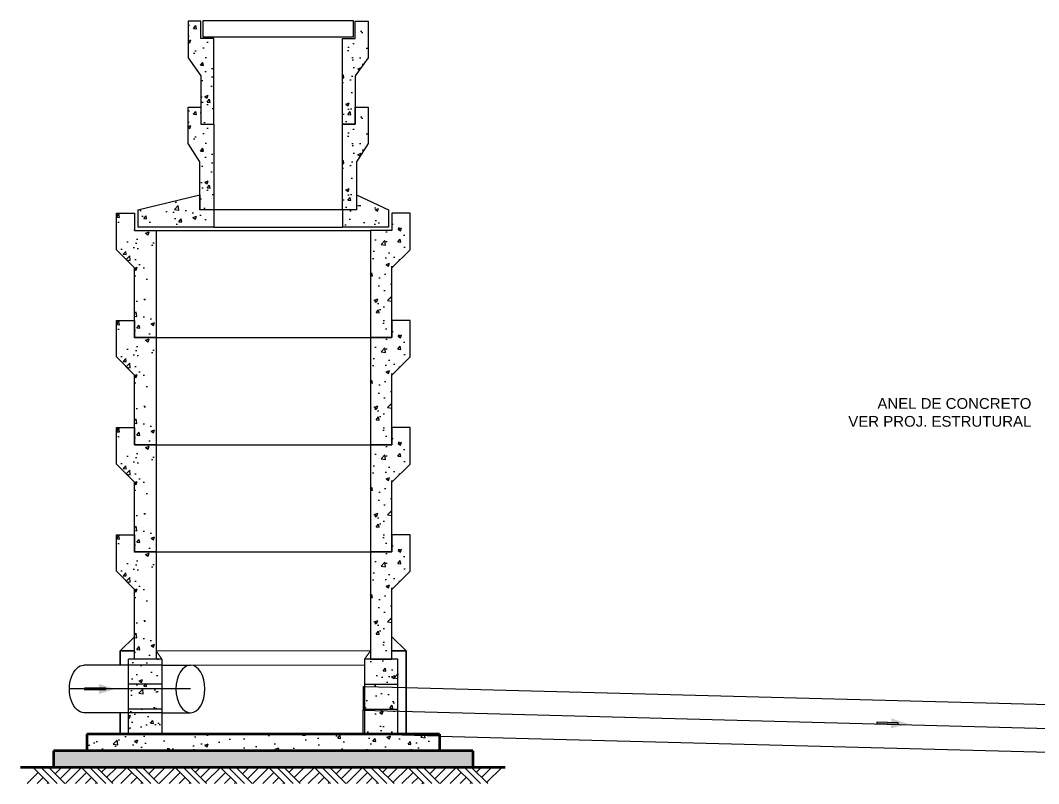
# Model space of a CAD drawing. Extents: x -160 to 364724, y -100 to 7353297.
# Drawn here: x 360697.902 to 360702.651, y 7352441.904 to 7352445.465 of the extents above; entities that cross this region are included whole.
import ezdxf

# ---------------------------------------------------------------- set-up
doc = ezdxf.new("R2010")
doc.units = 0
doc.header["$LTSCALE"] = 5
for name, pattern in [('HIDDEN', [0.375, 0.25, -0.125]), ('SGC_DASHDOT', [1, 0.5, -0.25, 0, -0.25]), ('SGC_HIDDEN', [0.375, 0.25, -0.125])]:
    doc.linetypes.add(name, pattern=pattern)
doc.layers.add('AL3', color=3, linetype='Continuous', lineweight=35)
for name, color, linetype in [('desenho', 4, 'Continuous'), ('GER-SIMBOLOS', 1, 'Continuous'), ('PAREDE CONCRETO CORTE', 5, 'Continuous'), ('Paredes', 7, 'Continuous'), ('SANC_COTAS', 1, 'Continuous'), ('SGC-Eixos', 253, 'SGC_DASHDOT'), ('SGC-PONTAS', 1, 'SGC_HIDDEN'), ('SGC-Tubos (Desenho Bifilar)', 3, 'Continuous'), ('VEGETAÇÃO', 7, 'Continuous'), ('VISTA 2', 2, 'Continuous'), ('VISTA 3', 3, 'Continuous')]:
    doc.layers.add(name, color=color, linetype=linetype)
doc.styles.add('R-80', font='arial.ttf')
pattern_1 = [(50, (360720.23224, 7352442.48487), (0.1639662, -0.0143452), [0.017145, -0.188595]), (355, (360720.23224, 7352442.48487), (-0.0317191, 0.1719512), [0.013716, -0.1508765]), (100.45144, (360720.2459, 7352442.48367), (0.1322471, 0.157606), [0.014571, -0.1602812]), (46.1842, (360720.23224, 7352442.53059), (0.2439711, -0.0378381), [0.0257175, -0.2828925]), (96.6356, (360720.25257, 7352442.52743), (0.2136637, 0.2226835), [0.0218565, -0.240422]), (351.1842, (360720.23224, 7352442.53059), (0.2136637, 0.2226835), [0.020574, -0.2263138]), (21, (360720.2551, 7352442.51916), (0.13645295, -0.0920387), [0.017145, -0.188595]), (326, (360720.2551, 7352442.51916), (0.0556218, 0.1657692), [0.013716, -0.150876]), (71.45144, (360720.26647, 7352442.51149), (0.1920748, 0.0737305), [0.014571, -0.160281]), (37.5, (360720.23224, 7352442.48487), (0.00277974, 0.07609953), [0, -0.1490472, 0, -0.153162, 0, -0.1514475]), (7.5, (360720.23224, 7352442.48487), (0.0601377, 0.09016252), [0, -0.0873252, 0, -0.1456182, 0, -0.0577215]), (327.5, (360720.181263, 7352442.48487), (0.12203154, -0.00515587), [0, -0.05715, 0, -0.178308, 0, -0.236601]), (317.5, (360720.1584, 7352442.48487), (0.13331626, 0.02288384), [0, -0.074295, 0, -0.1184148, 0, -0.168021])]
pattern_2 = [(50, (360720.23224, 7352442.98487), (0.1639662, -0.0143452), [0.017145, -0.188595]), (355, (360720.23224, 7352442.98487), (-0.0317191, 0.1719512), [0.013716, -0.1508765]), (100.45144, (360720.2459, 7352442.98367), (0.1322471, 0.157606), [0.014571, -0.1602812]), (46.1842, (360720.23224, 7352443.03059), (0.2439711, -0.0378381), [0.0257175, -0.2828925]), (96.6356, (360720.25257, 7352443.02743), (0.2136637, 0.2226835), [0.0218565, -0.240422]), (351.1842, (360720.23224, 7352443.03059), (0.2136637, 0.2226835), [0.020574, -0.2263138]), (21, (360720.2551, 7352443.01916), (0.13645295, -0.0920387), [0.017145, -0.188595]), (326, (360720.2551, 7352443.01916), (0.0556218, 0.1657692), [0.013716, -0.150876]), (71.45144, (360720.26647, 7352443.01149), (0.1920748, 0.0737305), [0.014571, -0.160281]), (37.5, (360720.23224, 7352442.98487), (0.00277974, 0.07609953), [0, -0.1490472, 0, -0.153162, 0, -0.1514475]), (7.5, (360720.23224, 7352442.98487), (0.0601377, 0.09016252), [0, -0.0873252, 0, -0.1456182, 0, -0.0577215]), (327.5, (360720.181263, 7352442.98487), (0.12203154, -0.00515587), [0, -0.05715, 0, -0.178308, 0, -0.236601]), (317.5, (360720.1584, 7352442.98487), (0.13331626, 0.02288384), [0, -0.074295, 0, -0.1184148, 0, -0.168021])]
pattern_3 = [(50, (360720.23224, 7352443.48487), (0.1639662, -0.0143452), [0.017145, -0.188595]), (355, (360720.23224, 7352443.48487), (-0.0317191, 0.1719512), [0.013716, -0.1508765]), (100.45144, (360720.2459, 7352443.48367), (0.1322471, 0.157606), [0.014571, -0.1602812]), (46.1842, (360720.23224, 7352443.53059), (0.2439711, -0.0378381), [0.0257175, -0.2828925]), (96.6356, (360720.25257, 7352443.52743), (0.2136637, 0.2226835), [0.0218565, -0.240422]), (351.1842, (360720.23224, 7352443.53059), (0.2136637, 0.2226835), [0.020574, -0.2263138]), (21, (360720.2551, 7352443.51916), (0.13645295, -0.0920387), [0.017145, -0.188595]), (326, (360720.2551, 7352443.51916), (0.0556218, 0.1657692), [0.013716, -0.150876]), (71.45144, (360720.26647, 7352443.51149), (0.1920748, 0.0737305), [0.014571, -0.160281]), (37.5, (360720.23224, 7352443.48487), (0.00277974, 0.07609953), [0, -0.1490472, 0, -0.153162, 0, -0.1514475]), (7.5, (360720.23224, 7352443.48487), (0.0601377, 0.09016252), [0, -0.0873252, 0, -0.1456182, 0, -0.0577215]), (327.5, (360720.181263, 7352443.48487), (0.12203154, -0.00515587), [0, -0.05715, 0, -0.178308, 0, -0.236601]), (317.5, (360720.1584, 7352443.48487), (0.13331626, 0.02288384), [0, -0.074295, 0, -0.1184148, 0, -0.168021])]
pattern_4 = [(50, (360720.23224, 7352443.98487), (0.1639662, -0.0143452), [0.017145, -0.188595]), (355, (360720.23224, 7352443.98487), (-0.0317191, 0.1719512), [0.013716, -0.1508765]), (100.45144, (360720.2459, 7352443.98367), (0.1322471, 0.157606), [0.014571, -0.1602812]), (46.1842, (360720.23224, 7352444.03059), (0.2439711, -0.0378381), [0.0257175, -0.2828925]), (96.6356, (360720.25257, 7352444.02743), (0.2136637, 0.2226835), [0.0218565, -0.240422]), (351.1842, (360720.23224, 7352444.03059), (0.2136637, 0.2226835), [0.020574, -0.2263138]), (21, (360720.2551, 7352444.01916), (0.13645295, -0.0920387), [0.017145, -0.188595]), (326, (360720.2551, 7352444.01916), (0.0556218, 0.1657692), [0.013716, -0.150876]), (71.45144, (360720.26647, 7352444.01149), (0.1920748, 0.0737305), [0.014571, -0.160281]), (37.5, (360720.23224, 7352443.98487), (0.00277974, 0.07609953), [0, -0.1490472, 0, -0.153162, 0, -0.1514475]), (7.5, (360720.23224, 7352443.98487), (0.0601377, 0.09016252), [0, -0.0873252, 0, -0.1456182, 0, -0.0577215]), (327.5, (360720.181263, 7352443.98487), (0.12203154, -0.00515587), [0, -0.05715, 0, -0.178308, 0, -0.236601]), (317.5, (360720.1584, 7352443.98487), (0.13331626, 0.02288384), [0, -0.074295, 0, -0.1184148, 0, -0.168021])]
pattern_5 = [(50, (360720.4278, 7352444.88043), (0.1639662, -0.0143452), [0.017145, -0.188595]), (355, (360720.4278, 7352444.88043), (-0.0317191, 0.1719512), [0.013716, -0.1508765]), (100.45144, (360720.44146, 7352444.87923), (0.1322471, 0.157606), [0.014571, -0.1602812]), (46.1842, (360720.4278, 7352444.92615), (0.2439711, -0.0378381), [0.0257175, -0.2828925]), (96.6356, (360720.44813, 7352444.923), (0.2136637, 0.2226835), [0.0218565, -0.240422]), (351.1842, (360720.4278, 7352444.92615), (0.2136637, 0.2226835), [0.020574, -0.2263138]), (21, (360720.45066, 7352444.91472), (0.13645295, -0.0920387), [0.017145, -0.188595]), (326, (360720.45066, 7352444.91472), (0.0556218, 0.1657692), [0.013716, -0.150876]), (71.45144, (360720.46203, 7352444.90705), (0.1920748, 0.0737305), [0.014571, -0.160281]), (37.5, (360720.4278, 7352444.88043), (0.00277974, 0.07609953), [0, -0.1490472, 0, -0.153162, 0, -0.1514475]), (7.5, (360720.4278, 7352444.88043), (0.0601377, 0.09016252), [0, -0.0873252, 0, -0.1456182, 0, -0.0577215]), (327.5, (360720.376823, 7352444.88043), (0.12203154, -0.00515587), [0, -0.05715, 0, -0.178308, 0, -0.236601]), (317.5, (360720.35396, 7352444.88043), (0.13331626, 0.02288384), [0, -0.074295, 0, -0.1184148, 0, -0.168021])]
pattern_6 = [(50, (360720.4278, 7352444.48043), (0.1639662, -0.0143452), [0.017145, -0.188595]), (355, (360720.4278, 7352444.48043), (-0.0317191, 0.1719512), [0.013716, -0.1508765]), (100.45144, (360720.44146, 7352444.47923), (0.1322471, 0.157606), [0.014571, -0.1602812]), (46.1842, (360720.4278, 7352444.52615), (0.2439711, -0.0378381), [0.0257175, -0.2828925]), (96.6356, (360720.44813, 7352444.523), (0.2136637, 0.2226835), [0.0218565, -0.240422]), (351.1842, (360720.4278, 7352444.52615), (0.2136637, 0.2226835), [0.020574, -0.2263138]), (21, (360720.45066, 7352444.51472), (0.13645295, -0.0920387), [0.017145, -0.188595]), (326, (360720.45066, 7352444.51472), (0.0556218, 0.1657692), [0.013716, -0.150876]), (71.45144, (360720.46203, 7352444.50705), (0.1920748, 0.0737305), [0.014571, -0.160281]), (37.5, (360720.4278, 7352444.48043), (0.00277974, 0.07609953), [0, -0.1490472, 0, -0.153162, 0, -0.1514475]), (7.5, (360720.4278, 7352444.48043), (0.0601377, 0.09016252), [0, -0.0873252, 0, -0.1456182, 0, -0.0577215]), (327.5, (360720.376823, 7352444.48043), (0.12203154, -0.00515587), [0, -0.05715, 0, -0.178308, 0, -0.236601]), (317.5, (360720.35396, 7352444.48043), (0.13331626, 0.02288384), [0, -0.074295, 0, -0.1184148, 0, -0.168021])]

# ---------------------------------------------------------------- blocks, each defined once
blk = doc.blocks.new('A$C06EB255A')
at = {"linetype": 'HIDDEN', "ltscale": 40}
for points in [[(2.52, 2.01), (0, 0), (3.21, 0.29)], [(1.6, 0.79), (1.71, 0.55), (5.41, 2.04), (5.3, 2.28)]]:
    blk.add_hatch(color=256, dxfattribs=at).paths.add_polyline_path(points)
blk.add_lwpolyline([(5.41, 2.04), (1.71, 0.55), (1.6, 0.79), (5.3, 2.28), (5.41, 2.04)], dxfattribs=at)
blk = doc.blocks.new('*U360')
at = {"layer": 'GER-SIMBOLOS'}
for p, q in [((-0.587, -0.3), (-0.287, 0)), ((-0.454, -0.3), (-0.154, 0)), ((-0.3, -0.3), (0, 0)), ((0.3, -0.3), (0, 0)), ((0.31, -0.3), (0.61, 0)), ((0.453, -0.3), (0.753, 0)), ((0.599, -0.3), (0.899, 0)), ((1.161, -0.3), (1.461, 0)), ((1.294, -0.3), (1.594, 0)), ((1.448, -0.3), (1.748, 0)), ((2.048, -0.3), (1.748, 0)), ((2.058, -0.3), (2.358, 0)), ((2.201, -0.3), (2.501, 0)), ((2.347, -0.3), (2.647, 0)), ((2.909, -0.3), (3.209, 0)), ((3.042, -0.3), (3.342, 0)), ((3.196, -0.3), (3.496, 0)), ((3.796, -0.3), (3.496, 0)), ((3.806, -0.3), (4.106, 0)), ((3.949, -0.3), (4.249, 0)), ((4.095, -0.3), (4.395, 0)), ((4.657, -0.3), (4.957, 0)), ((4.79, -0.3), (5.09, 0)), ((4.944, -0.3), (5.244, 0)), ((5.544, -0.3), (5.244, 0)), ((5.554, -0.3), (5.854, 0)), ((5.697, -0.3), (5.997, 0)), ((5.843, -0.3), (6.143, 0)), ((6.405, -0.3), (6.705, 0)), ((6.538, -0.3), (6.838, 0)), ((6.692, -0.3), (6.992, 0)), ((7.292, -0.3), (6.992, 0)), ((7.302, -0.3), (7.602, 0)), ((7.445, -0.3), (7.745, 0)), ((7.591, -0.3), (7.891, 0)), ((-0.563, -0.276), (-0.849, 0)), ((-0.47, -0.183), (-0.659, 0)), ((-0.377, -0.089), (-0.466, 0)), ((-0.074, -0.3), (-0.187, -0.187)), ((0.113, -0.3), (-0.094, -0.094)), ((0.393, -0.207), (0.186, 0)), ((0.486, -0.114), (0.373, 0)), ((0.579, -0.021), (0.559, 0)), ((0.826, -0.3), (0.713, -0.187)), ((1.013, -0.3), (0.806, -0.094)), ((1.185, -0.276), (0.899, 0)), ((1.278, -0.183), (1.089, 0)), ((1.371, -0.089), (1.282, 0)), ((1.675, -0.3), (1.561, -0.187)), ((1.861, -0.3), (1.654, -0.094)), ((2.141, -0.207), (1.934, 0)), ((2.234, -0.114), (2.121, 0)), ((2.327, -0.021), (2.307, 0)), ((2.574, -0.3), (2.461, -0.187)), ((2.761, -0.3), (2.554, -0.094)), ((2.933, -0.276), (2.647, 0)), ((3.026, -0.183), (2.837, 0)), ((3.119, -0.089), (3.03, 0)), ((3.423, -0.3), (3.309, -0.187)), ((3.609, -0.3), (3.402, -0.094)), ((3.889, -0.207), (3.682, 0)), ((3.982, -0.114), (3.869, 0)), ((4.076, -0.021), (4.055, 0)), ((4.323, -0.3), (4.209, -0.187)), ((4.509, -0.3), (4.302, -0.094)), ((4.681, -0.276), (4.395, 0)), ((4.774, -0.183), (4.585, 0)), ((4.867, -0.089), (4.778, 0)), ((5.171, -0.3), (5.057, -0.187)), ((5.357, -0.3), (5.15, -0.094)), ((5.637, -0.207), (5.43, 0)), ((5.73, -0.114), (5.617, 0)), ((5.824, -0.021), (5.803, 0)), ((6.071, -0.3), (5.957, -0.187)), ((6.257, -0.3), (6.05, -0.094)), ((6.429, -0.276), (6.143, 0)), ((6.522, -0.183), (6.333, 0)), ((6.615, -0.089), (6.526, 0)), ((6.919, -0.3), (6.805, -0.187)), ((7.105, -0.3), (6.899, -0.094)), ((7.385, -0.207), (7.178, 0)), ((7.478, -0.114), (7.365, 0)), ((7.572, -0.021), (7.551, 0)), ((7.819, -0.3), (7.705, -0.187)), ((8.005, -0.3), (7.798, -0.094)), ((-0.26, -0.3), (-0.28, -0.28)), ((0.64, -0.3), (0.62, -0.28)), ((1.488, -0.3), (1.468, -0.28)), ((2.388, -0.3), (2.368, -0.28)), ((3.236, -0.3), (3.216, -0.28)), ((4.136, -0.3), (4.116, -0.28)), ((4.984, -0.3), (4.964, -0.28)), ((5.884, -0.3), (5.864, -0.28)), ((6.732, -0.3), (6.712, -0.28)), ((7.632, -0.3), (7.612, -0.28))]:
    blk.add_line(p, q, dxfattribs=at)

msp = doc.modelspace()

# ---------------------------------------------------------------- hatches: boundary and pattern name
at = {"layer": 'VEGETAÇÃO'}
h = msp.add_hatch(dxfattribs=at)
h.set_pattern_fill('AR-CONC', color=1, scale=0.0009)
h.set_pattern_definition(pattern_5)
h.paths.add_polyline_path([(360698.8044, 7352445.3804), (360698.7444, 7352445.3804), (360698.7444, 7352445.4604), (360698.6844, 7352445.4604), (360698.6848, 7352445.2899), (360698.7444, 7352445.2054), (360698.7444, 7352444.9804), (360698.8044, 7352444.9804)])
h = msp.add_hatch(dxfattribs=at)
h.set_pattern_fill('AR-CONC', color=1, scale=0.0009)
h.set_pattern_definition(pattern_5)
h.paths.add_polyline_path([(360699.4044, 7352445.3804), (360699.4644, 7352445.3804), (360699.4644, 7352445.4604), (360699.5244, 7352445.4604), (360699.5239, 7352445.2899), (360699.4644, 7352445.2054), (360699.4644, 7352444.9804), (360699.4044, 7352444.9804)])
h = msp.add_hatch(dxfattribs=at)
h.set_pattern_fill('AR-CONC', color=1, scale=0.0009)
h.set_pattern_definition(pattern_6)
h.paths.add_polyline_path([(360698.8044, 7352444.9804), (360698.7444, 7352444.9804), (360698.7444, 7352445.0604), (360698.6844, 7352445.0604), (360698.6848, 7352444.8899), (360698.7394, 7352444.8054), (360698.7394, 7352444.6504), (360698.4494, 7352444.5804), (360698.4494, 7352444.5004), (360698.8044, 7352444.5004)])
h = msp.add_hatch(dxfattribs=at)
h.set_pattern_fill('AR-CONC', color=1, scale=0.0009)
h.set_pattern_definition(pattern_6)
h.paths.add_polyline_path([(360699.4044, 7352444.9804), (360699.4644, 7352444.9804), (360699.4644, 7352445.0604), (360699.5244, 7352445.0604), (360699.5239, 7352444.8899), (360699.4694, 7352444.8054), (360699.4694, 7352444.6504), (360699.6194, 7352444.5804), (360699.6194, 7352444.5004), (360699.4044, 7352444.5004)])
h = msp.add_hatch(dxfattribs=at)
h.set_pattern_fill('AR-CONC', color=1, scale=0.0009)
h.set_pattern_definition(pattern_4)
h.paths.add_polyline_path([(360698.5349, 7352444.4849), (360698.4349, 7352444.4849), (360698.4349, 7352444.5649), (360698.3499, 7352444.5649), (360698.3504, 7352444.3944), (360698.4349, 7352444.3099), (360698.4349, 7352443.9849), (360698.5349, 7352443.9859)])
h = msp.add_hatch(dxfattribs=at)
h.set_pattern_fill('AR-CONC', color=1, scale=0.0009)
h.set_pattern_definition(pattern_4)
h.paths.add_polyline_path([(360699.5349, 7352444.4849), (360699.6349, 7352444.4849), (360699.6349, 7352444.5649), (360699.7199, 7352444.5649), (360699.7194, 7352444.3944), (360699.6349, 7352444.3099), (360699.6349, 7352443.9849), (360699.5349, 7352443.9859)])
h = msp.add_hatch(dxfattribs=at)
h.set_pattern_fill('AR-CONC', color=1, scale=0.0009)
h.set_pattern_definition(pattern_3)
h.paths.add_polyline_path([(360698.5349, 7352443.9849), (360698.4349, 7352443.9849), (360698.4349, 7352444.0649), (360698.3499, 7352444.0649), (360698.3504, 7352443.8944), (360698.4349, 7352443.8099), (360698.4349, 7352443.4849), (360698.5349, 7352443.4859)])
h = msp.add_hatch(dxfattribs=at)
h.set_pattern_fill('AR-CONC', color=1, scale=0.0009)
h.set_pattern_definition(pattern_3)
h.paths.add_polyline_path([(360699.5349, 7352443.9849), (360699.6349, 7352443.9849), (360699.6349, 7352444.0649), (360699.7199, 7352444.0649), (360699.7194, 7352443.8944), (360699.6349, 7352443.8099), (360699.6349, 7352443.4849), (360699.5349, 7352443.4859)])
h = msp.add_hatch(dxfattribs=at)
h.set_pattern_fill('AR-CONC', color=1, scale=0.0009)
h.set_pattern_definition(pattern_2)
h.paths.add_polyline_path([(360698.5349, 7352443.4849), (360698.4349, 7352443.4849), (360698.4349, 7352443.5649), (360698.3499, 7352443.5649), (360698.3504, 7352443.3944), (360698.4349, 7352443.3099), (360698.4349, 7352442.9849), (360698.5349, 7352442.9859)])
h = msp.add_hatch(dxfattribs=at)
h.set_pattern_fill('AR-CONC', color=1, scale=0.0009)
h.set_pattern_definition(pattern_2)
h.paths.add_polyline_path([(360699.5349, 7352443.4849), (360699.6349, 7352443.4849), (360699.6349, 7352443.5649), (360699.7199, 7352443.5649), (360699.7194, 7352443.3944), (360699.6349, 7352443.3099), (360699.6349, 7352442.9849), (360699.5349, 7352442.9859)])
h = msp.add_hatch(dxfattribs=at)
h.set_pattern_fill('AR-CONC', color=1, scale=0.0009)
h.set_pattern_definition(pattern_1)
h.paths.add_polyline_path([(360698.5349, 7352442.9849), (360698.4349, 7352442.9849), (360698.4349, 7352443.0649), (360698.3499, 7352443.0649), (360698.3504, 7352442.8944), (360698.4349, 7352442.8099), (360698.4349, 7352442.4849), (360698.4071, 7352442.4849), (360698.4071, 7352442.1348), (360698.5627, 7352442.1348), (360698.5627, 7352442.4849), (360698.5349, 7352442.4859)])
h = msp.add_hatch(dxfattribs=at)
h.set_pattern_fill('AR-CONC', color=1, scale=0.0009)
h.set_pattern_definition(pattern_1)
h.paths.add_polyline_path([(360699.5349, 7352442.9849), (360699.6349, 7352442.9849), (360699.6349, 7352443.0649), (360699.7199, 7352443.0649), (360699.7194, 7352442.8944), (360699.6349, 7352442.8099), (360699.6349, 7352442.4849), (360699.6627, 7352442.4849), (360699.6627, 7352442.1348), (360699.5071, 7352442.1348), (360699.5071, 7352442.4849), (360699.5349, 7352442.4859)])
h = msp.add_hatch(dxfattribs=at)
h.set_pattern_fill('AR-CONC', color=1, scale=0.0009)
h.set_pattern_definition([(50, (360721.33254, 7352442.05697), (0.1639662, -0.0143452), [0.017145, -0.188595]), (355, (360721.33254, 7352442.05697), (-0.0317191, 0.1719512), [0.013716, -0.1508765]), (100.45144, (360721.3462, 7352442.05577), (0.1322471, 0.157606), [0.014571, -0.1602812]), (46.1842, (360721.33254, 7352442.10269), (0.2439711, -0.0378381), [0.0257175, -0.2828925]), (96.6356, (360721.35287, 7352442.09953), (0.2136637, 0.2226835), [0.0218565, -0.240422]), (351.1842, (360721.33254, 7352442.10269), (0.2136637, 0.2226835), [0.020574, -0.2263138]), (21, (360721.3554, 7352442.09126), (0.13645295, -0.0920387), [0.017145, -0.188595]), (326, (360721.3554, 7352442.09126), (0.0556218, 0.1657692), [0.013716, -0.150876]), (71.45144, (360721.36677, 7352442.08359), (0.1920748, 0.0737305), [0.014571, -0.160281]), (37.5, (360721.33254, 7352442.05697), (0.00277974, 0.07609953), [0, -0.1490472, 0, -0.153162, 0, -0.1514475]), (7.5, (360721.33254, 7352442.05697), (0.0601377, 0.09016252), [0, -0.0873252, 0, -0.1456182, 0, -0.0577215]), (327.5, (360721.281563, 7352442.05697), (0.12203154, -0.00515587), [0, -0.05715, 0, -0.178308, 0, -0.236601]), (317.5, (360721.2587, 7352442.05697), (0.13331626, 0.02288384), [0, -0.074295, 0, -0.1184148, 0, -0.168021])])
h.paths.add_polyline_path([(360698.2126, 7352442.1348), (360698.2126, 7352442.057), (360699.8572, 7352442.057), (360699.8572, 7352442.1348)])
h = msp.add_hatch(dxfattribs=at)
h.set_pattern_fill('AR-SAND', color=1, scale=0.0005)
h.set_pattern_definition([(37.5, (180518.403354, -893250.359014), (-0.00080001564799, 0.024470661866467), [0, -0.019304, 0, -0.02159, 0, -0.0206375]), (7.5, (180518.403354, -893250.359014), (0.0224761641569, 0.03584125502842), [0, -0.010414, 0, -0.017399, 0, -0.0066675]), (327.5, (180518.387733, -893250.359014), (0.039549618512073, 7.185923393e-05), [0, -0.00635, 0, -0.02286, 0, -0.029845]), (317.5, (180518.387733, -893250.359014), (0.03817782262361, 0.01114646616286), [0, -0.003175, 0, -0.014986, 0, -0.017145])])
h.paths.add_polyline_path([(360698.057, 7352442.057), (360700.0128, 7352442.057), (360700.0128, 7352441.9792), (360698.057, 7352441.9792)])

# ---------------------------------------------------------------- linework, layer by layer
at = {"layer": 'AL3', "linetype": 'Continuous', "lineweight": 30}
for p, q in [((360698.3682, 7352442.5238), (360698.4349, 7352442.5891)), ((360699.7016, 7352442.5238), (360699.6349, 7352442.5891))]:
    msp.add_line(p, q, dxfattribs=at)
at = {"layer": 'AL3'}
for p, q in [((360698.3682, 7352442.4568), (360698.3682, 7352442.5238)), ((360698.4349, 7352442.5238), (360698.3682, 7352442.5238)), ((360699.6349, 7352442.5238), (360699.7016, 7352442.5238)), ((360699.7016, 7352442.1348), (360699.7016, 7352442.5238)), ((360698.3682, 7352442.1348), (360698.3682, 7352442.2348))]:
    msp.add_line(p, q, dxfattribs=at)
at = {"layer": 'desenho', "color": 1}
for p, q in [((360699.4044, 7352444.5804), (360698.8044, 7352444.5804)), ((360698.5349, 7352444.4849), (360699.5349, 7352444.4849)), ((360698.8044, 7352444.5004), (360699.4044, 7352444.5004)), ((360698.5349, 7352443.9849), (360699.5349, 7352443.9849)), ((360698.5349, 7352443.4849), (360699.5349, 7352443.4849)), ((360698.5349, 7352442.9849), (360699.5349, 7352442.9849))]:
    msp.add_line(p, q, dxfattribs=at)
at = {"layer": 'PAREDE CONCRETO CORTE'}
for p, q in [((360698.4494, 7352444.5804), (360698.7394, 7352444.6504)), ((360698.7394, 7352444.6504), (360698.7394, 7352444.5804)), ((360699.4694, 7352444.6504), (360699.4694, 7352444.5804)), ((360699.4694, 7352444.6504), (360699.6194, 7352444.5804)), ((360698.4494, 7352444.5804), (360698.4494, 7352444.5004)), ((360698.8044, 7352444.5804), (360698.7394, 7352444.5804)), ((360698.8044, 7352444.5804), (360698.8044, 7352444.5004)), ((360699.4694, 7352444.5804), (360699.4044, 7352444.5804)), ((360699.4044, 7352444.5804), (360699.4044, 7352444.5004)), ((360699.6194, 7352444.5804), (360699.6194, 7352444.5004)), ((360698.8044, 7352444.5004), (360698.4494, 7352444.5004)), ((360699.6194, 7352444.5004), (360699.4044, 7352444.5004)), ((360698.4071, 7352442.1348), (360698.4071, 7352442.4849)), ((360698.5627, 7352442.4849), (360698.4071, 7352442.4849)), ((360698.5627, 7352442.4849), (360698.5627, 7352442.1345)), ((360699.5071, 7352442.4849), (360699.5071, 7352442.1348)), ((360699.6627, 7352442.4849), (360699.5071, 7352442.4849)), ((360699.6627, 7352442.1348), (360699.6627, 7352442.4849)), ((360698.5627, 7352442.3681), (360698.4071, 7352442.3681)), ((360699.5071, 7352442.3681), (360699.6627, 7352442.3681)), ((360698.5627, 7352442.2513), (360698.4071, 7352442.2513)), ((360699.5071, 7352442.2513), (360699.6627, 7352442.2513))]:
    msp.add_line(p, q, dxfattribs=at)
for points in [[(360698.8044, 7352445.3804), (360698.7444, 7352445.3804), (360698.7444, 7352445.4604), (360698.6844, 7352445.4604), (360698.6844, 7352445.2904), (360698.7444, 7352445.2054), (360698.7444, 7352444.9804), (360698.8044, 7352444.9804)], [(360699.4044, 7352445.3804), (360699.4644, 7352445.3804), (360699.4644, 7352445.4604), (360699.5244, 7352445.4604), (360699.5244, 7352445.2904), (360699.4644, 7352445.2054), (360699.4644, 7352444.9804), (360699.4044, 7352444.9804)], [(360698.6844, 7352445.0604), (360698.7444, 7352445.0604), (360698.7444, 7352444.9804), (360698.8044, 7352444.9804), (360698.8044, 7352444.5804), (360698.7394, 7352444.5804), (360698.7394, 7352444.8054), (360698.6844, 7352444.8904)], [(360699.4044, 7352444.9804), (360699.4644, 7352444.9804), (360699.4644, 7352445.0604), (360699.5244, 7352445.0604), (360699.5244, 7352444.8904), (360699.4694, 7352444.8054), (360699.4694, 7352444.5804), (360699.4044, 7352444.5804)]]:
    msp.add_lwpolyline(points, close=True, dxfattribs=at)
for points in [[(360698.3499, 7352444.3949), (360698.3499, 7352444.5649), (360698.4349, 7352444.5649), (360698.4349, 7352444.4849), (360698.5349, 7352444.4849), (360698.5349, 7352443.9849), (360698.4349, 7352443.9849), (360698.4349, 7352444.3099), (360698.3499, 7352444.3949)], [(360699.7199, 7352444.3949), (360699.7199, 7352444.5649), (360699.6349, 7352444.5649), (360699.6349, 7352444.4849), (360699.5349, 7352444.4849), (360699.5349, 7352443.9849), (360699.6349, 7352443.9849), (360699.6349, 7352444.3099), (360699.7199, 7352444.3949)], [(360698.3499, 7352443.8949), (360698.3499, 7352444.0649), (360698.4349, 7352444.0649), (360698.4349, 7352443.9849), (360698.5349, 7352443.9849), (360698.5349, 7352443.4849), (360698.4349, 7352443.4849), (360698.4349, 7352443.8099), (360698.3499, 7352443.8949)], [(360699.7199, 7352443.8949), (360699.7199, 7352444.0649), (360699.6349, 7352444.0649), (360699.6349, 7352443.9849), (360699.5349, 7352443.9849), (360699.5349, 7352443.4849), (360699.6349, 7352443.4849), (360699.6349, 7352443.8099), (360699.7199, 7352443.8949)], [(360698.3499, 7352443.3949), (360698.3499, 7352443.5649), (360698.4349, 7352443.5649), (360698.4349, 7352443.4849), (360698.5349, 7352443.4849), (360698.5349, 7352442.9849), (360698.4349, 7352442.9849), (360698.4349, 7352443.3099), (360698.3499, 7352443.3949)], [(360699.7199, 7352443.3949), (360699.7199, 7352443.5649), (360699.6349, 7352443.5649), (360699.6349, 7352443.4849), (360699.5349, 7352443.4849), (360699.5349, 7352442.9849), (360699.6349, 7352442.9849), (360699.6349, 7352443.3099), (360699.7199, 7352443.3949)], [(360698.3499, 7352442.8949), (360698.3499, 7352443.0649), (360698.4349, 7352443.0649), (360698.4349, 7352442.9849), (360698.5349, 7352442.9849), (360698.5349, 7352442.4849), (360698.4349, 7352442.4849), (360698.4349, 7352442.8099), (360698.3499, 7352442.8949)], [(360699.7199, 7352442.8949), (360699.7199, 7352443.0649), (360699.6349, 7352443.0649), (360699.6349, 7352442.9849), (360699.5349, 7352442.9849), (360699.5349, 7352442.4849), (360699.6349, 7352442.4849), (360699.6349, 7352442.8099), (360699.7199, 7352442.8949)]]:
    msp.add_lwpolyline(points, dxfattribs=at)
at = {"layer": 'Paredes', "color": 2, "linetype": 'Continuous', "lineweight": 0}
for p, q in [((360698.5627, 7352442.4849), (360698.5349, 7352442.5238)), ((360699.5349, 7352442.5238), (360698.5349, 7352442.5238)), ((360699.5349, 7352442.5238), (360699.5071, 7352442.4849)), ((360698.5642, 7352442.4568), (360699.5071, 7352442.4568))]:
    msp.add_line(p, q, dxfattribs=at)
at = {"layer": 'SGC-Eixos', "ltscale": 2}
msp.add_line((360698.6955, 7352442.3458), (360698.1314, 7352442.3458), dxfattribs=at)
msp.add_lwpolyline([(360699.4971, 7352442.2466), (360703.3034, 7352442.1458)], dxfattribs=at)
at = {"layer": 'SGC-PONTAS', "ltscale": 1.5}
for p, q in [((360698.5627, 7352442.4565), (360698.4071, 7352442.4565)), ((360698.5627, 7352442.2345), (360698.4071, 7352442.2345))]:
    msp.add_line(p, q, dxfattribs=at)
for points in [[(360699.5071, 7352442.3576), (360699.637, 7352442.3538)], [(360699.8576, 7352442.1256), (360699.507, 7352442.1356)]]:
    msp.add_lwpolyline(points, dxfattribs=at)
at = {"layer": 'SGC-Tubos (Desenho Bifilar)'}
for p, q in [((360698.4071, 7352442.4568), (360698.199, 7352442.4568)), ((360698.5642, 7352442.4568), (360698.6955, 7352442.4568)), ((360699.637, 7352442.3538), (360703.3034, 7352442.2568)), ((360698.4071, 7352442.2348), (360698.199, 7352442.2348)), ((360698.5627, 7352442.2348), (360698.6955, 7352442.2348)), ((360699.8576, 7352442.1256), (360703.3034, 7352442.0348))]:
    msp.add_line(p, q, dxfattribs=at)
msp.add_lwpolyline([(360699.5071, 7352442.1356), (360699.5003, 7352442.1356), (360699.5023, 7352442.3576), (360699.5071, 7352442.3576)], dxfattribs=at)
at = {"layer": 'SGC-Tubos (Desenho Bifilar)', "extrusion": (0, 0, -1)}
msp.add_ellipse((360698.199, 7352442.3458), major_axis=(0, -0.111), ratio=0.60934, start_param=0, end_param=3.141593, dxfattribs=at)
msp.add_ellipse((360698.6955, 7352442.3458), major_axis=(0, -0.111), ratio=0.609336, dxfattribs=at)
at = {"layer": 'VISTA 2', "linetype": 'Continuous', "lineweight": 53}
for p, q in [((360700.0128, 7352442.057), (360698.057, 7352442.057)), ((360698.057, 7352442.057), (360698.057, 7352441.9792)), ((360700.0128, 7352442.057), (360700.0128, 7352441.9792)), ((360700.1629, 7352441.9792), (360697.9023, 7352441.9792))]:
    msp.add_line(p, q, dxfattribs=at)
at = {"layer": 'VISTA 3', "color": 6, "linetype": 'Continuous', "lineweight": 53}
for p, q in [((360699.8572, 7352442.1348), (360698.2126, 7352442.1348)), ((360698.2126, 7352442.1348), (360698.2126, 7352442.057)), ((360699.8572, 7352442.1348), (360699.8572, 7352442.057)), ((360699.8572, 7352442.057), (360698.2126, 7352442.057))]:
    msp.add_line(p, q, dxfattribs=at)
at = {"layer": 'VISTA 3'}
msp.add_lwpolyline([(360699.4544, 7352445.387), (360698.7544, 7352445.387), (360698.7544, 7352445.4648), (360699.4544, 7352445.4648)], close=True, dxfattribs=at)

# ---------------------------------------------------------------- block references
at = {"ltscale": 0.7, "zscale": 0.01250000000000001}
for p, xscale, yscale, rotation in [((360698.3459, 7352442.3458), -0.025, 0.025, 21.96733072540533), ((360702.0405, 7352442.1831), -0.02500000000000001, 0.02500000000000001, 20.28465937589176)]:
    msp.add_blockref('A$C06EB255A', p, dxfattribs=dict(at, xscale=xscale, yscale=yscale, rotation=rotation))
at = {"layer": 'GER-SIMBOLOS', "xscale": -0.249999999582519, "yscale": 0.249999999582519, "zscale": 0.249999999582519}
msp.add_blockref('*U360', (360699.9351, 7352441.9792), dxfattribs=at)

# ---------------------------------------------------------------- wipeouts: each hides what was drawn before it
msp.add_wipeout([(360701.7486, 7352443.5492), (360702.6346, 7352443.5492), (360702.6346, 7352443.7201), (360701.7486, 7352443.7201)]).dxf.layer = 'SANC_COTAS'

# ---------------------------------------------------------------- next in the draw order: texts
at = {"layer": 'SANC_COTAS', "color": 2, "insert": (360702.6171, 7352443.7026), "char_height": 0.05, "attachment_point": 3, "style": 'R-80'}
msp.add_mtext('\\pxqr;ANEL DE CONCRETO\\PVER PROJ. ESTRUTURAL', dxfattribs=at)

doc.saveas('drawing.dxf')
